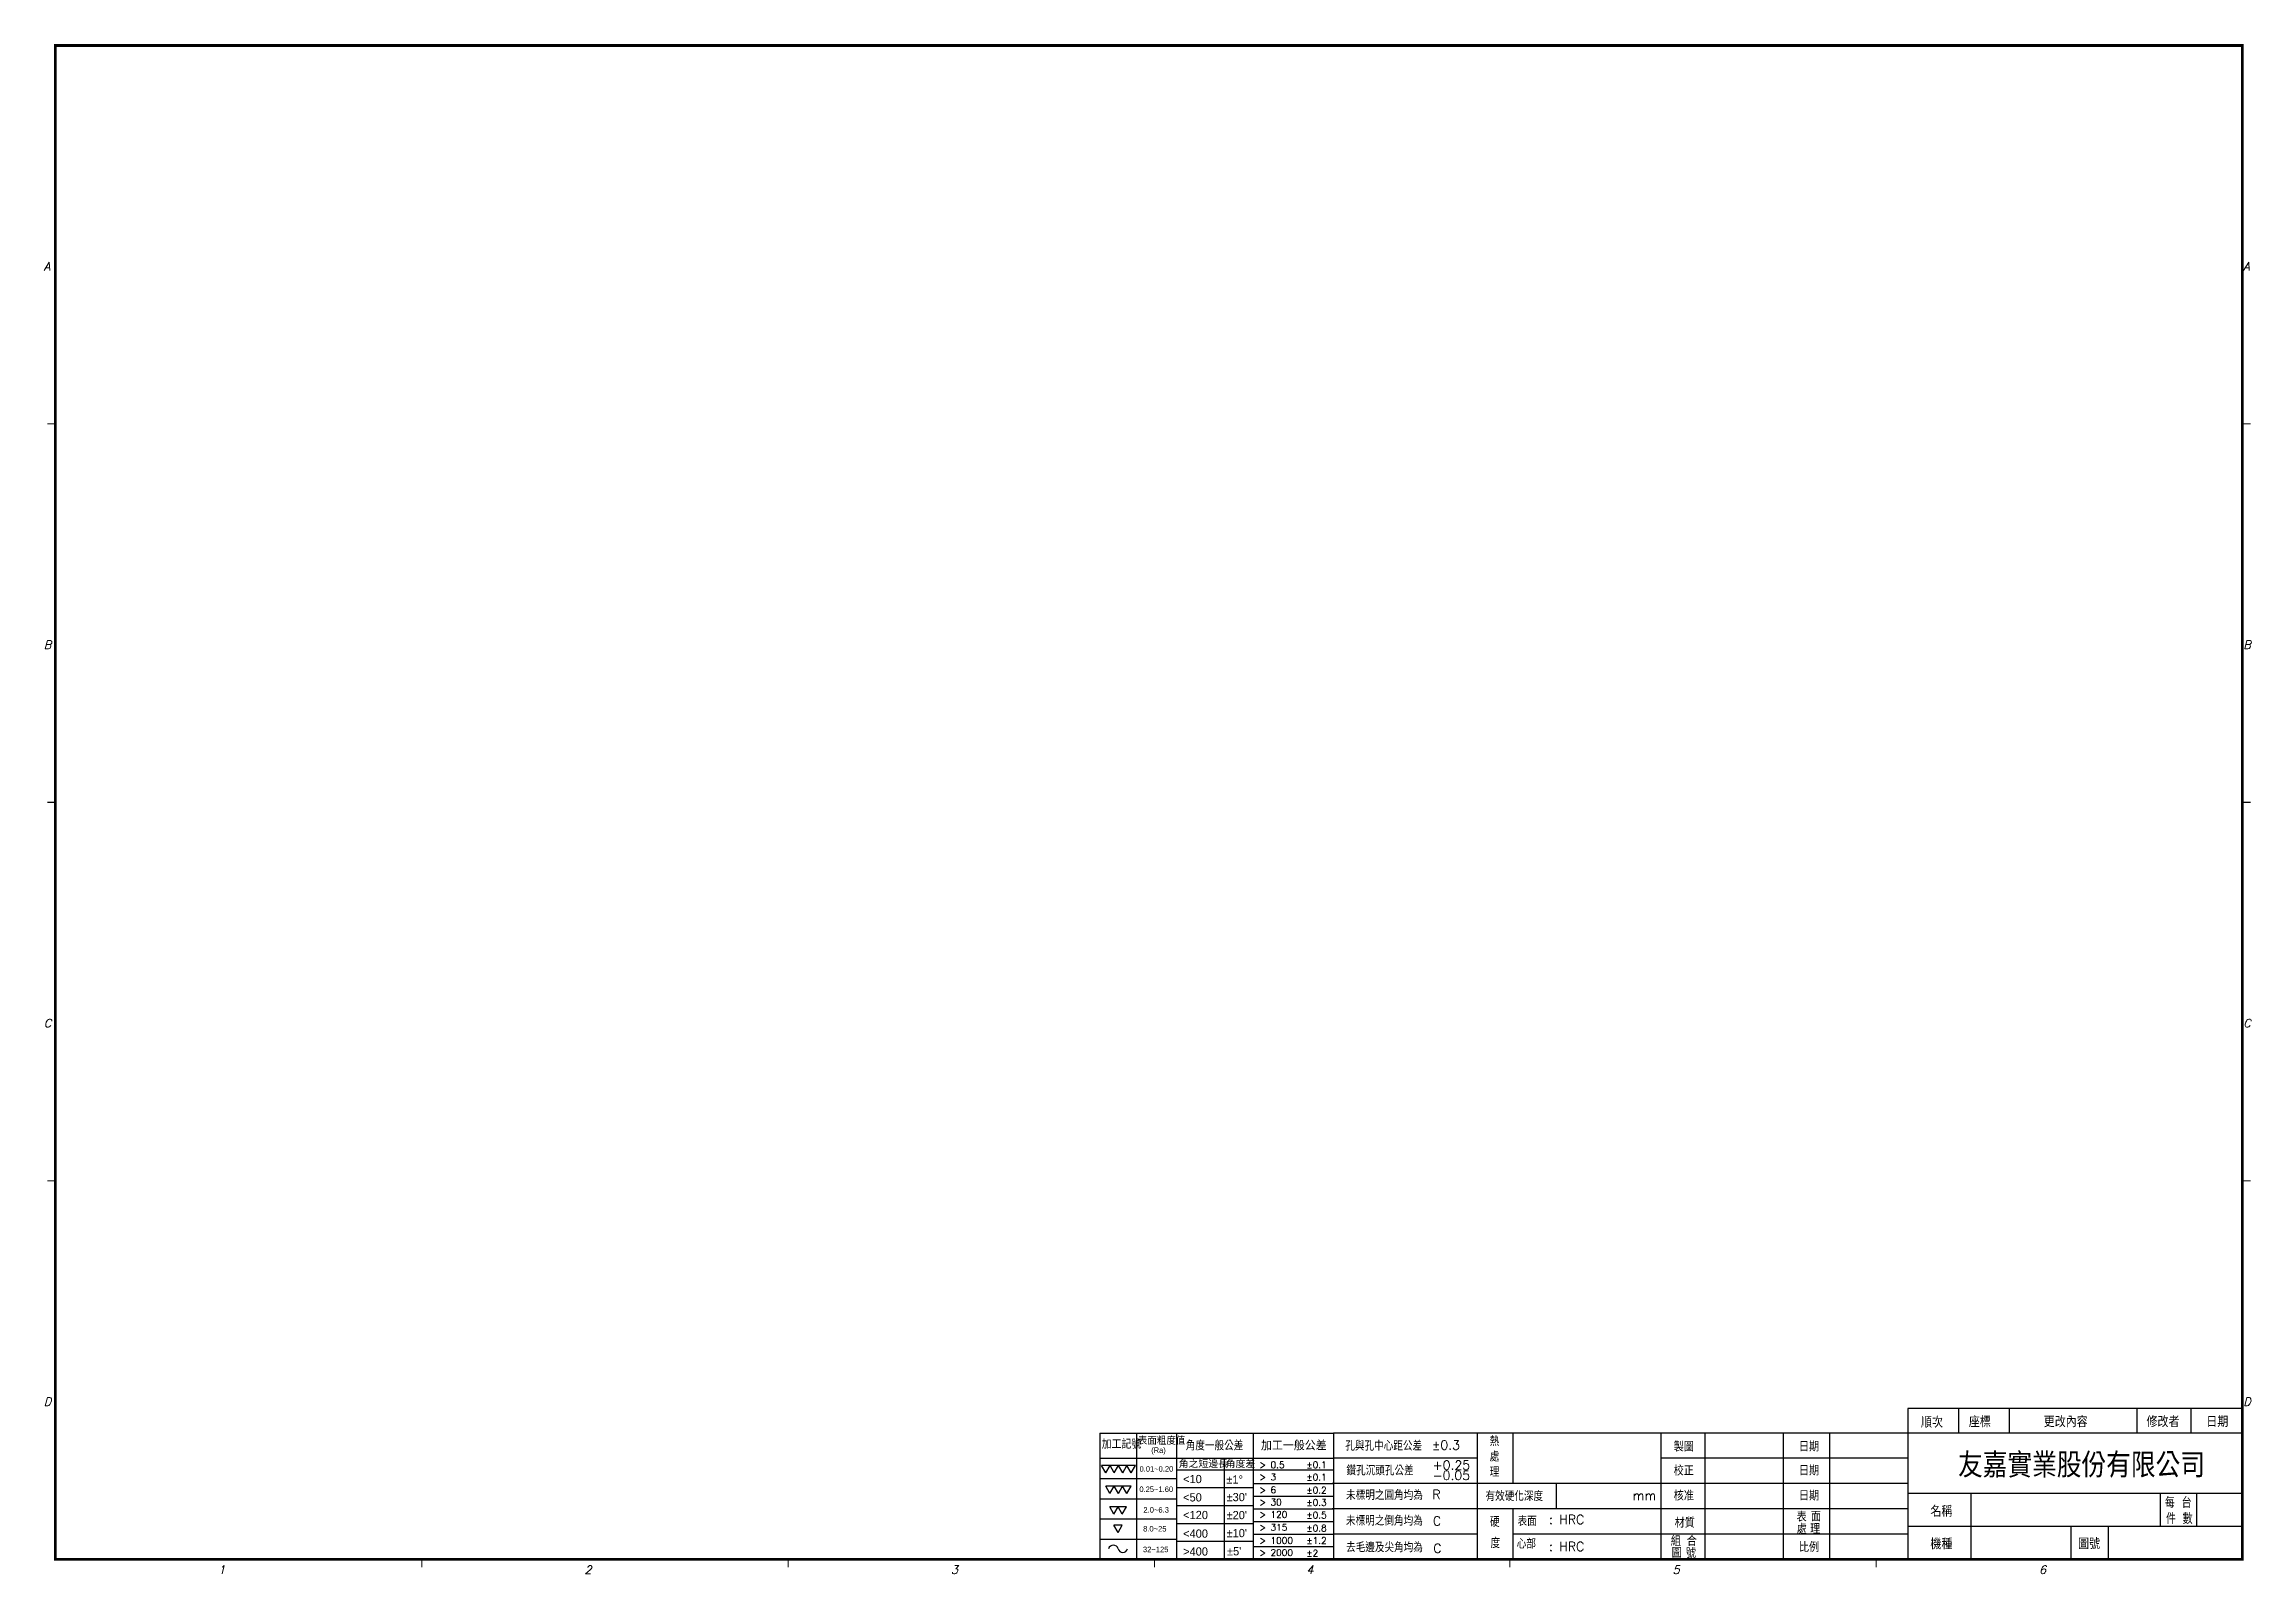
# Model space of a CAD drawing. Extents: x -401 to 404, y -281 to 276.
import ezdxf
from ezdxf.enums import TextEntityAlignment as Align

# ---------------------------------------------------------------- set-up
doc = ezdxf.new("R2010")
doc.units = 0
doc.header["$MEASUREMENT"] = 0
doc.layers.add('BORDER', color=13, linetype='CONTINUOUS')
doc.styles.add('CH', font='ROMANC.SHX', dxfattribs={"oblique": 15, "bigfont": 'chineset.shx'})
doc.styles.add('CHINA', font='c2', dxfattribs={"bigfont": 'china'})
doc.styles.add('DAYUS', font='SIMPLEX.shx', dxfattribs={"bigfont": 'chineset.shx'})
doc.styles.get("Standard").update_dxf_attribs({"font": 'SIMPLEX.shx', "bigfont": 'chineset.shx'})

msp = doc.modelspace()

# ---------------------------------------------------------------- linework, layer by layer
at = {"layer": 'BORDER', "color": 7}
for p, q in [((400.62, -221), (278.62, -221)), ((278.62, -221), (278.62, -276)), ((297.12, -221), (297.12, -230)), ((315.62, -221), (315.62, -230)), ((362.12, -221), (362.12, -230)), ((381.82, -221), (381.82, -230)), ((-15.86, -230), (69.33, -230)), ((-15.86, -230), (-15.86, -276)), ((-15.86, -230), (-15.86, -269.94)), ((-2.55, -230), (-2.55, -276)), ((12.1, -230), (12.1, -276)), ((40.05, -230), (40.05, -276)), ((278.62, -230), (69.33, -230)), ((69.33, -230), (69.33, -276)), ((69.33, -230), (69.33, -269.94)), ((121.64, -230), (121.64, -276)), ((121.64, -230), (121.64, -276)), ((134.64, -230), (134.64, -248.4)), ((188.64, -230), (188.64, -276)), ((204.64, -230), (204.64, -276)), ((233.14, -230), (233.14, -276)), ((250.14, -230), (250.14, -276)), ((400.62, -230), (278.62, -230)), ((-15.86, -239.2), (69.33, -239.2)), ((29.4, -239.2), (29.4, -276)), ((121.64, -239.2), (69.33, -239.2)), ((278.62, -239.2), (188.64, -239.2)), ((-15.86, -246.56), (12.1, -246.56)), ((-6.02, -241.82), (-15.24, -241.82)), ((-13.7, -244.48), (-15.24, -241.82)), ((-4.52, -249.31), (-13.74, -249.31)), ((-12.2, -251.97), (-13.74, -249.31)), ((-13.7, -244.48), (-12.17, -241.82)), ((-12.2, -251.97), (-10.67, -249.31)), ((-10.63, -244.48), (-12.17, -241.82)), ((-9.13, -251.97), (-10.67, -249.31)), ((-10.63, -244.48), (-9.09, -241.82)), ((-9.13, -251.97), (-7.59, -249.31)), ((-7.55, -244.48), (-9.09, -241.82)), ((-6.06, -251.97), (-7.59, -249.31)), ((-7.55, -244.48), (-6.02, -241.82)), ((-6.06, -251.97), (-4.52, -249.31)), ((-2.94, -241.82), (-6.01, -241.82)), ((-4.48, -244.48), (-6.01, -241.82)), ((-4.48, -244.48), (-2.94, -241.82)), ((12.1, -243.36), (40.05, -243.36)), ((40.05, -243.36), (69.33, -243.36)), ((40.05, -248.4), (69.33, -248.4)), ((278.62, -248.4), (68.83, -248.4)), ((150.43, -248.4), (150.43, -257.6)), ((-15.86, -253.92), (12.1, -253.92)), ((-6.16, -256.88), (-12.31, -256.88)), ((-10.77, -259.54), (-12.31, -256.88)), ((-10.77, -259.54), (-9.24, -256.88)), ((-7.7, -259.54), (-9.24, -256.88)), ((-7.7, -259.54), (-6.16, -256.88)), ((12.1, -249.88), (40.05, -249.88)), ((12.1, -256.4), (40.05, -256.4)), ((40.05, -253), (69.33, -253)), ((400.62, -252), (278.62, -252)), ((301.62, -252), (301.62, -276)), ((370.62, -252), (370.62, -264)), ((383.82, -252), (383.82, -264)), ((-15.86, -261.28), (12.1, -261.28)), ((-9.24, -266.22), (-10.77, -263.56)), ((-7.7, -263.56), (-10.77, -263.56)), ((-9.24, -266.22), (-7.7, -263.56)), ((12.1, -262.92), (40.05, -262.92)), ((40.05, -257.6), (69.33, -257.6)), ((40.05, -262.2), (69.33, -262.2)), ((278.62, -257.6), (68.83, -257.6)), ((134.64, -257.6), (134.64, -276)), ((400.62, -264), (278.62, -264)), ((338.12, -264), (338.12, -276)), ((351.62, -264), (351.62, -276)), ((-15.86, -268.64), (12.1, -268.64)), ((12.1, -269.44), (40.05, -269.44)), ((40.05, -266.8), (69.33, -266.8)), ((40.05, -271.4), (69.33, -271.4)), ((121.64, -266.8), (69.33, -266.8)), ((278.62, -266.8), (134.64, -266.8))]:
    msp.add_line(p, q, dxfattribs=at)
at = {"layer": 'BORDER', "color": 7, "const_width": 1}
msp.add_lwpolyline([(-396.62, 276), (-396.62, -276), (400.62, -276), (400.62, 276)], close=True, dxfattribs=at)
at = {"layer": 'BORDER', "color": 7, "const_width": 0.4}
for points in [[(-399.62, 138), (-396.62, 138)], [(400.62, 138), (403.62, 138)], [(-399.62, 0), (-396.62, 0)], [(400.62, 0), (403.62, 0)], [(-399.62, -138), (-396.62, -138)], [(400.62, -138), (403.62, -138)], [(-263.08, -276), (-263.08, -279)], [(-129.54, -276), (-129.54, -279)], [(4, -276), (4, -279)], [(133.54, -276), (133.54, -279)], [(267.08, -276), (267.08, -279)]]:
    msp.add_lwpolyline(points, dxfattribs=at)
at = {"layer": 'BORDER', "color": 7}
for centre, start, end in [((-10.96, -272.64), 14.86212, 165.13648), ((-7.5, -271.72), 194.86212, 345.13648)]:
    msp.add_arc(centre, 1.79, start, end, dxfattribs=at)

# ---------------------------------------------------------------- texts
at = {"layer": 'BORDER', "color": 7, "style": 'CH', "oblique": 15}
for s, p in [('A', (-400.85, 193.97)), ('A', (400.93, 193.97)), ('B', (-400.85, 55.97)), ('B', (400.93, 55.97)), ('C', (-400.85, -82.03)), ('C', (400.93, -82.03)), ('D', (-400.85, -220.03)), ('D', (400.93, -220.03)), ('1', (-337.26, -281.33)), ('2', (-203.72, -281.33)), ('3', (-70.18, -281.33)), ('4', (59.37, -281.33)), ('5', (192.91, -281.33)), ('6', (326.45, -281.33))]:
    msp.add_text(s, height=3, dxfattribs=at).set_placement(p)
at = {"layer": 'BORDER', "color": 7}
for s, height, style, p in [('順次', 4, 'DAYUS', (287.45, -225.83)), ('座標', 4, 'DAYUS', (304.89, -225.63)), ('更改內容', 4, 'DAYUS', (336.19, -225.63)), ('修改者', 4, 'DAYUS', (371.66, -225.63)), ('日期', 4, 'DAYUS', (391.47, -225.63)), ('角度一般公差', 3.5, 'DAYUS', (25.91, -234.3)), ('孔與孔中心距公差', 3.5, 'CHINA', (87.58, -234.4)), ('%%P0.3', 3.328, 'DAYUS', (110.25, -234.38)), ('熱', 3.5, 'DAYUS', (127.98, -232.7)), ('製圖', 3.696, 'DAYUS', (196.99, -234.7)), ('日期', 3.696, 'DAYUS', (242.63, -234.7)), ('+0.25', 3.328, 'DAYUS', (112.23, -241.68)), ('處', 3.5, 'DAYUS', (127.98, -238.36)), ('校正', 3.696, 'DAYUS', (196.99, -243.44)), ('日期', 3.696, 'DAYUS', (242.63, -243.44)), ('友嘉實業股份有限公司', 9, 'DAYUS', (341.96, -241.22)), ('鑽孔沉頭孔公差', 3.5, 'DAYUS', (86.25, -243.39)), ('-0.05', 3.328, 'DAYUS', (112.21, -245.41)), ('理', 3.5, 'DAYUS', (127.98, -244.01)), ('未標明之圓角均為', 3.5, 'DAYUS', (87.86, -252.39)), ('R', 3.33, 'DAYUS', (106.82, -252.39)), ('有效硬化深度', 3.5, 'DAYUS', (135.19, -252.76)), ('mm', 3.328, 'DAYUS', (182.65, -252.76)), ('核准', 3.696, 'DAYUS', (196.99, -252.59)), ('日期', 3.696, 'DAYUS', (242.63, -252.59)), ('名稱', 4, 'DAYUS', (290.88, -258.28)), ('未標明之倒角均為', 3.5, 'DAYUS', (87.84, -261.72)), ('C', 3.33, 'DAYUS', (106.99, -262.07)), ('硬', 3.33, 'DAYUS', (128.06, -262.24)), ('表面', 3.5, 'DAYUS', (139.88, -261.87)), (': HRC', 3.328, 'DAYUS', (154.27, -261.5)), ('材質', 3.696, 'DAYUS', (197.31, -262.47)), ('表', 3.7, 'DAYUS', (239.93, -260.27)), ('處', 3.7, 'DAYUS', (239.98, -264.76)), ('理', 3.7, 'DAYUS', (244.87, -264.76)), ('面', 3.7, 'DAYUS', (245.14, -260.27)), ('去毛邊及尖角均為', 3.5, 'DAYUS', (87.86, -271.42)), ('C', 3.33, 'DAYUS', (107.17, -272.04)), ('度', 3.33, 'DAYUS', (128.28, -269.87)), ('心部', 3.5, 'DAYUS', (139.58, -270.11)), (': HRC', 3.328, 'DAYUS', (154.27, -271.35)), ('組', 3.7, 'DAYUS', (194.08, -269.11)), ('圖', 3.7, 'DAYUS', (194.39, -273.5)), ('號', 3.7, 'DAYUS', (199.6, -273.52)), ('合', 3.7, 'DAYUS', (199.91, -269.11)), ('比例', 3.696, 'DAYUS', (242.63, -271.36)), ('機種', 4, 'DAYUS', (290.88, -270.2)), ('圖號', 4, 'DAYUS', (344.71, -270.09))]:
    msp.add_text(s, height=height, dxfattribs=dict(at, style=style)).set_placement(p, align=Align.MIDDLE)
at = {"layer": 'BORDER', "color": 7, "style": 'CHINA'}
for s, height, p in [('加工記號', 3, (-15.19, -235.66)), ('表面粗度值', 2.662, (-2.03, -234.21)), ('(Ra)', 2.032, (2.85, -237.24)), ('<10', 3, (14.48, -248.25)), ('%%P1%%D', 3, (30.23, -248.43)), ('2.0~6.3', 2, (-0.01, -258.99)), ('<50', 3, (14.48, -254.93)), ("%%P30'", 3, (30.31, -254.83)), ('8.0~25', 2, (-0.11, -265.88)), ('<120', 3, (14.48, -261.37)), ('<400', 3, (14.48, -268.14)), ("%%P20'", 3, (30.31, -261.39)), ("%%P10'", 3, (30.31, -267.95)), ('32~125', 2, (-0.17, -273.42)), ('>400', 3, (14.48, -274.66)), ("%%P5'", 3, (30.48, -274.59))]:
    msp.add_text(s, height=height, dxfattribs=at).set_placement(p)
at = {"layer": 'BORDER', "color": 7}
for s, height, style, width, p in [('加工一般公差', 3.5, 'CHINA', 1.2, (54.82, -234.3)), ('每 台', 4, 'DAYUS', 0.9, (377.23, -255.11)), ('件 數', 4, 'DAYUS', 0.9, (377.61, -260.95))]:
    msp.add_text(s, height=height, dxfattribs=dict(at, style=style, width=width)).set_placement(p, align=Align.MIDDLE)
at = {"layer": 'BORDER', "color": 7, "style": 'CHINA'}
for s, height, width, p in [('角之短邊長', 2.5, 1.2, (12.84, -242.63)), ('角度差', 2.5, 1.2, (29.95, -242.67)), ('0.25~1.60', 2, 0.9, (-1.48, -251.47)), ('0.01~0.20', 2, 0.9, (-1.42, -244.06))]:
    msp.add_text(s, height=height, dxfattribs=dict(at, width=width)).set_placement(p)
at = {"layer": 'BORDER', "color": 7}
for s, p in [('> 0.5', (42.22, -242.77)), ('%%P0.1', (59.41, -242.77)), ('> 3', (42.22, -247.21)), ('%%P0.1', (59.41, -247.26)), ('> 6', (42.22, -251.91)), ('> 30', (42.22, -256.35)), ('%%P0.2', (59.41, -252.01)), ('%%P0.3', (59.41, -256.51)), ('> 120', (42.22, -260.88)), ('> 315', (42.22, -265.57)), ('%%P0.5', (59.41, -261.09)), ('%%P0.8', (59.41, -265.83)), ('> 1000', (42.22, -270.35)), ('> 2000', (42.22, -274.79)), ('%%P1.2', (59.41, -270.4)), ('%%P2', (59.41, -274.96))]:
    msp.add_text(s, height=2.396, dxfattribs=at).set_placement(p)

doc.saveas('drawing.dxf')
